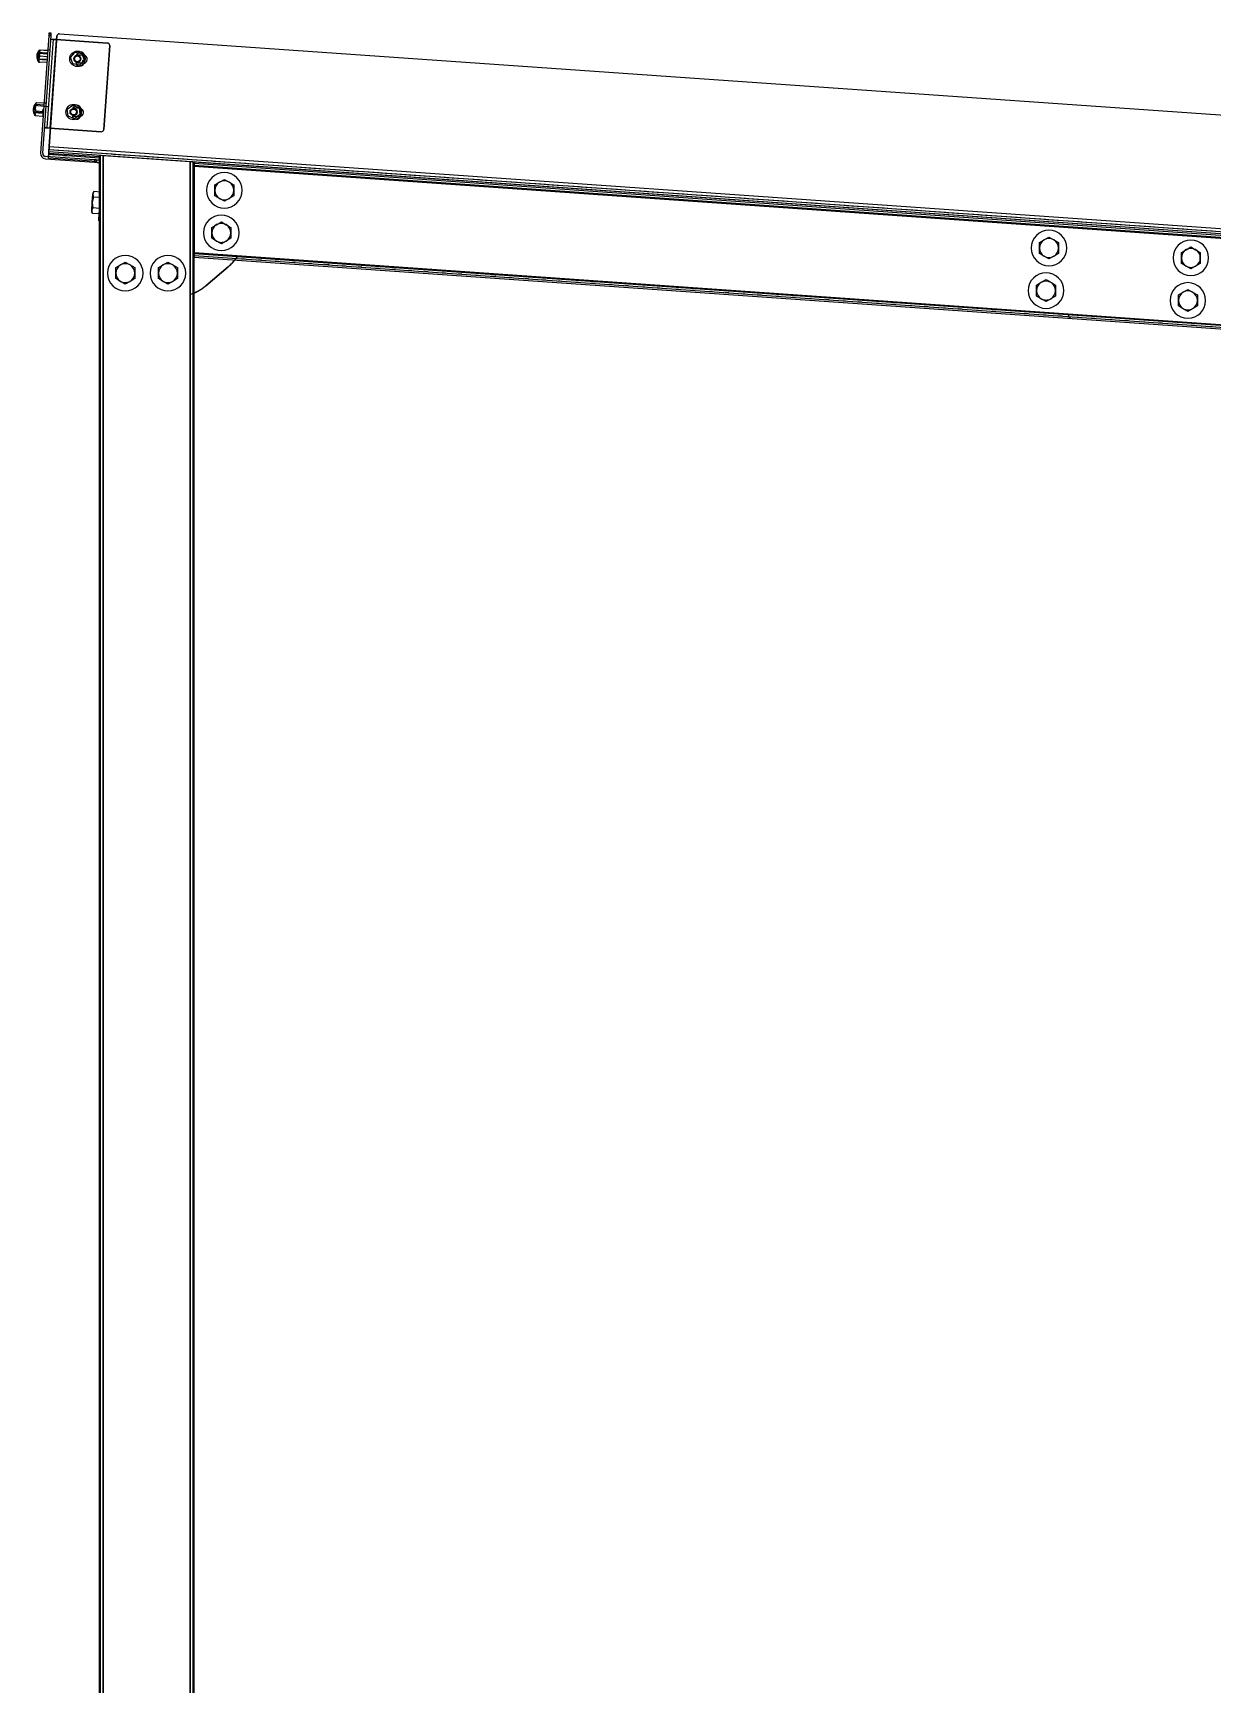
# Model space of a CAD drawing. Header units: millimetres. Extents: x 4625 to 14334, y 16216 to 31562.
# Drawn here: x 5692 to 6687, y 19679 to 21073 of the extents above; entities that cross this region are included whole.
import ezdxf

# ---------------------------------------------------------------- set-up
doc = ezdxf.new("R2010")
doc.units = ezdxf.units.MM
doc.header["$LTSCALE"] = 3
doc.layers.add('Default', color=7, linetype='Continuous')

msp = doc.modelspace()

# ---------------------------------------------------------------- linework, layer by layer
at = {"layer": 'Default'}
for p, q in [((5705, 21070.8), (5698, 20971.5)), ((5700, 20971.4), (5707, 21070.6)), ((5705, 21070.8), (5707, 21070.6)), ((5707.1, 21072.6), (5705.1, 21072.7)), ((5705.1, 21072.2), (5707.1, 21072)), ((5705.4, 20977), (5712, 21070.3)), ((5712, 21070.3), (5705.4, 20977)), ((5714.1, 21072.1), (7520.7, 20945.8)), ((5714.1, 21072.1), (7520.7, 20945.8)), ((5703.9, 21055.8), (5695.9, 21056.3)), ((5696.7, 21055.8), (5697, 21055.7)), ((5697, 21055.7), (5703.3, 21055.3)), ((5703.8, 21058), (5697.9, 21058.4)), ((5703.8, 21057.8), (5697.9, 21058.2)), ((5708.8, 21067.5), (5703.5, 20992.7)), ((5704.1, 21058.8), (5706.1, 21058.6)), ((5711.2, 21067.3), (5706, 20992.5)), ((5706.8, 21067.6), (5708.8, 21067.5)), ((5754.6, 21064.3), (5711.2, 21067.3)), ((5711.2, 21067.3), (5754.6, 21064.3)), ((5751.5, 20991.3), (5756.5, 21062.1)), ((5756.5, 21062.1), (5751.5, 20991.3)), ((5703.5, 21049.8), (5695.5, 21050.4)), ((5703, 21050.4), (5696.4, 21050.8)), ((5703.1, 21047.8), (5697.2, 21048.2)), ((5703.4, 21052.8), (5697.5, 21053.2)), ((5733.9, 21047.2), (5728.9, 21047.5)), ((5728.9, 21047.5), (5733.9, 21047.2)), ((5729.4, 21054.5), (5734.4, 21054.2)), ((5734.4, 21054.2), (5729.4, 21054.5)), ((5735.3, 21053.1), (5735, 21048.1)), ((5735, 21048.1), (5735.3, 21053.1)), ((5700.7, 21013.5), (5694.8, 21013.9)), ((5701, 21013.9), (5703, 21013.8)), ((5700.4, 21004.9), (5692.4, 21005.5)), ((5704.8, 21010.6), (5692.8, 21011.5)), ((5699.9, 21005.5), (5693.2, 21006)), ((5699.9, 21002.4), (5694, 21002.8)), ((5700.2, 21006.4), (5694.3, 21006.9)), ((5700.6, 21012), (5694.7, 21012.4)), ((5730.8, 21002.3), (5725.8, 21002.6)), ((5725.8, 21002.6), (5730.8, 21002.3)), ((5726.3, 21009.6), (5731.2, 21009.3)), ((5731.2, 21009.3), (5726.3, 21009.6)), ((5730.9, 21007.3), (5734.2, 21007.1)), ((5732.2, 21008.2), (5731.8, 21003.2)), ((5731.8, 21003.2), (5732.2, 21008.2)), ((5703.5, 20992.7), (5701.5, 20992.8)), ((5749.4, 20989.5), (5706, 20992.5)), ((5706, 20992.5), (5749.4, 20989.5)), ((5704.7, 20967.2), (5705, 20971.2)), ((5705.1, 20972.5), (5704.9, 20969.7)), ((5705, 20971.2), (5704.9, 20969.2)), ((5705, 20970.2), (5705.1, 20972.5)), ((5747.9, 20968.2), (5705, 20971.2)), ((5705.1, 20972.5), (5705.3, 20974.5)), ((5705.1, 20972.5), (5705.3, 20974.5)), ((7524.7, 20845.3), (5705.1, 20972.5)), ((7515.7, 20845.9), (5705.1, 20972.5)), ((5705.3, 20974.5), (5716.4, 20973.7)), ((5705.3, 20974.5), (7515.8, 20847.9)), ((5705.4, 20977), (7516, 20850.4)), ((5717.4, 20973.6), (5731.1, 20972.7)), ((5732.2, 20972.6), (5744.9, 20971.7)), ((5746, 20971.7), (5758.7, 20970.8)), ((5702.2, 20966.7), (5743.6, 20963.8)), ((5743.7, 20965.8), (5702.3, 20968.7)), ((5745.6, 20964.4), (5704.7, 20967.2)), ((5704.9, 20969.2), (5705, 20970.2)), ((5705, 20970.2), (5704.9, 20969.2)), ((5704.9, 20969.2), (5705, 20970.2)), ((5705, 20970.2), (5704.9, 20969.2)), ((5747.9, 20967.2), (5705, 20970.2)), ((5747.9, 20967.2), (5705, 20970.2)), ((5711.5, 20969.8), (5705, 20970.2)), ((5725.2, 20968.8), (5717.4, 20969.3)), ((5740, 20967.8), (5732.2, 20968.3)), ((5743.7, 20965.8), (5743.6, 20963.8)), ((5745.2, 20965.7), (5745, 20963.7)), ((5745.6, 20963.7), (5745.7, 20965.7)), ((5747.6, 20969.5), (5747.6, 18852.3)), ((5748.6, 18852.3), (5748.6, 20969.5)), ((5750.6, 20969.3), (5750.6, 18852.3)), ((5751.1, 18852.3), (5751.1, 20969.3)), ((5824.1, 20964.2), (5751.1, 20969.3)), ((5824.1, 20964.2), (5751.1, 20969.3)), ((5759.7, 20970.7), (5772.4, 20969.8)), ((5773.5, 20969.7), (5787.2, 20968.8)), ((5788.2, 20968.7), (5800.9, 20967.8)), ((5802, 20967.7), (5814.7, 20966.8)), ((5815.8, 20966.8), (5829.5, 20965.8)), ((5824.1, 20964.2), (5824.1, 18852.3)), ((5824.6, 18852.3), (5824.6, 20964.1)), ((5826.6, 20964), (5826.6, 18852.3)), ((7387.6, 20854.9), (5827.6, 20963.9)), ((5827.6, 18852.3), (5827.6, 20963.9)), ((5827.6, 20962.9), (7387.6, 20853.8)), ((7387.6, 20851.8), (5827.6, 20960.9)), ((5827.6, 20960.4), (5827.6, 20887.3)), ((5827.6, 20960.4), (7387.6, 20851.3)), ((5827.6, 20960.4), (5827.6, 20887.3)), ((5830.5, 20965.7), (5843.2, 20964.9)), ((5844.3, 20964.8), (5857, 20963.9)), ((5858, 20963.8), (5871.7, 20962.9)), ((5872.8, 20962.8), (5885.5, 20961.9)), ((5886.5, 20961.8), (5899.3, 20960.9)), ((5900.3, 20960.9), (5913, 20960)), ((5914.1, 20959.9), (5927.8, 20958.9)), ((5928.8, 20958.9), (5941.5, 20958)), ((5942.6, 20957.9), (5955.3, 20957)), ((5956.4, 20956.9), (5970.1, 20956)), ((5971.1, 20955.9), (5983.8, 20955)), ((5984.9, 20954.9), (5997.6, 20954.1)), ((5998.6, 20954), (6012.3, 20953)), ((6013.4, 20953), (6026.1, 20952.1)), ((6027.1, 20952), (6039.9, 20951.1)), ((6040.9, 20951), (6054.6, 20950.1)), ((6054.7, 20950.1), (6068.4, 20949.1)), ((6069.4, 20949), (6082.1, 20948.1)), ((6083.2, 20948.1), (6095.9, 20947.2)), ((6097, 20947.1), (6110.7, 20946.2)), ((6111.7, 20946.1), (6124.4, 20945.2)), ((6125.5, 20945.1), (6138.2, 20944.2)), ((6139.2, 20944.2), (6152.9, 20943.2)), ((5743.2, 20939), (5742.4, 20937.8)), ((5748.5, 20934), (5742.9, 20934.4)), ((5748.9, 20938.6), (5743.2, 20939)), ((5853.2, 20930.9), (5853.2, 20932.1)), ((6154, 20943.1), (6166.7, 20942.2)), ((6167.7, 20942.2), (6180.5, 20941.3)), ((6181.5, 20941.2), (6195.2, 20940.2)), ((6195.3, 20940.2), (6209, 20939.3)), ((6210, 20939.2), (6222.7, 20938.3)), ((6223.8, 20938.2), (6236.5, 20937.3)), ((6237.6, 20937.3), (6251.3, 20936.3)), ((6252.3, 20936.2), (6265, 20935.4)), ((6266.1, 20935.3), (6278.8, 20934.4)), ((6279.8, 20934.3), (6293.5, 20933.4)), ((6294.6, 20933.3), (6307.3, 20932.4)), ((6308.3, 20932.3), (6321.1, 20931.4)), ((6322.1, 20931.4), (6335.8, 20930.4)), ((6335.9, 20930.4), (6349.6, 20929.4)), ((5741.9, 20920.6), (5741.3, 20921.9)), ((5747.6, 20920.2), (5741.9, 20920.6)), ((5747.9, 20924.8), (5742.2, 20925.2)), ((6350.6, 20929.4), (6363.3, 20928.5)), ((6364.4, 20928.4), (6377.1, 20927.5)), ((6378.2, 20927.4), (6391.9, 20926.5)), ((6392.9, 20926.4), (6405.6, 20925.5)), ((6406.7, 20925.5), (6419.4, 20924.6)), ((6420.4, 20924.5), (6434.1, 20923.5)), ((6435.2, 20923.5), (6447.9, 20922.6)), ((6448.9, 20922.5), (6461.7, 20921.6)), ((6462.7, 20921.5), (6476.4, 20920.6)), ((6476.5, 20920.6), (6490.2, 20919.6)), ((6491.2, 20919.5), (6503.9, 20918.6)), ((6505, 20918.6), (6517.7, 20917.7)), ((6518.8, 20917.6), (6532.4, 20916.7)), ((6533.5, 20916.6), (6546.2, 20915.7)), ((6547.3, 20915.6), (6560, 20914.7)), ((5748.3, 20902.3), (5747.8, 20895.3)), ((6561, 20914.7), (6574.7, 20913.7)), ((6575.8, 20913.6), (6588.5, 20912.7)), ((6589.5, 20912.7), (6602.3, 20911.8)), ((6603.3, 20911.7), (6617, 20910.7)), ((6617.1, 20910.7), (6630.8, 20909.8)), ((6631.8, 20909.7), (6644.5, 20908.8)), ((6645.6, 20908.7), (6658.3, 20907.9)), ((6659.4, 20907.8), (6673, 20906.8)), ((6674.1, 20906.8), (6686.8, 20905.9)), ((5850.7, 20894.9), (5850.7, 20896.2)), ((7387.6, 20778.2), (5827.6, 20887.3)), ((5827.6, 20886.7), (7387.6, 20777.7)), ((7387.6, 20775.7), (5827.6, 20884.8)), ((5827.6, 20883.7), (7387.6, 20774.7)), ((5856.5, 20875.5), (5837.5, 20859.6)), ((5837.5, 20859.6), (5856.5, 20875.5)), ((5870.8, 20882), (5867.8, 20882.3)), ((5884.6, 20881.1), (5881.6, 20881.3)), ((5899.3, 20880), (5896.3, 20880.3)), ((5913.1, 20879.1), (5910.1, 20879.3)), ((5926.9, 20878.1), (5923.8, 20878.3)), ((5941.6, 20877.1), (5937.6, 20877.4)), ((5955.4, 20876.1), (5952.4, 20876.3)), ((5969.1, 20875.2), (5966.1, 20875.4)), ((5983.9, 20874.1), (5979.9, 20874.4)), ((6549, 20882.2), (6549, 20883.4)), ((6668.7, 20873.8), (6668.7, 20875.1)), ((5769.6, 20861), (5769.6, 20862.2)), ((5805.6, 20861), (5805.6, 20862.2)), ((5997.6, 20873.2), (5994.6, 20873.4)), ((6011.4, 20872.2), (6008.4, 20872.4)), ((6025.2, 20871.2), (6022.2, 20871.5)), ((6039.9, 20870.2), (6036.9, 20870.4)), ((6053.7, 20869.3), (6050.7, 20869.5)), ((6067.4, 20868.3), (6064.4, 20868.5)), ((6082.2, 20867.3), (6078.2, 20867.5)), ((6096, 20866.3), (6093, 20866.5)), ((6109.7, 20865.3), (6106.7, 20865.5)), ((6124.5, 20864.3), (6120.5, 20864.6)), ((6138.2, 20863.3), (6135.2, 20863.6)), ((6152, 20862.4), (6149, 20862.6)), ((6165.8, 20861.4), (6162.8, 20861.6)), ((6180.5, 20860.4), (6177.5, 20860.6)), ((6194.3, 20859.4), (6191.3, 20859.6)), ((6208, 20858.5), (6205, 20858.7)), ((6222.8, 20857.4), (6218.8, 20857.7)), ((6236.6, 20856.5), (6233.6, 20856.7)), ((6250.3, 20855.5), (6247.3, 20855.7)), ((6265.1, 20854.5), (6261.1, 20854.8)), ((6278.8, 20853.5), (6275.8, 20853.7)), ((6292.6, 20852.5), (6289.6, 20852.8)), ((6306.4, 20851.6), (6303.4, 20851.8)), ((6321.1, 20850.6), (6318.1, 20850.8)), ((6334.9, 20849.6), (6331.9, 20849.8)), ((6348.6, 20848.6), (6345.6, 20848.8)), ((6363.4, 20847.6), (6360.4, 20847.8)), ((6377.2, 20846.6), (6374.2, 20846.8)), ((6390.9, 20845.7), (6387.9, 20845.9)), ((6546.5, 20846.3), (6546.5, 20847.5)), ((6405.7, 20844.6), (6401.7, 20844.9)), ((6419.4, 20843.7), (6416.4, 20843.9)), ((6433.2, 20842.7), (6430.2, 20842.9)), ((6447, 20841.8), (6444, 20842)), ((6461.7, 20840.7), (6458.7, 20840.9)), ((6475.5, 20839.8), (6472.5, 20840)), ((6489.2, 20838.8), (6486.2, 20839)), ((6504, 20837.8), (6501, 20838)), ((6517.8, 20836.8), (6514.8, 20837)), ((6531.5, 20835.8), (6528.5, 20836.1)), ((6546.3, 20834.8), (6542.3, 20835.1)), ((6560, 20833.8), (6557, 20834.1)), ((6573.8, 20832.9), (6570.8, 20833.1)), ((6587.6, 20831.9), (6584.6, 20832.1)), ((6666.2, 20837.9), (6666.2, 20839.2)), ((6602.3, 20830.9), (6599.3, 20831.1)), ((6616.1, 20829.9), (6613.1, 20830.1)), ((6629.8, 20829), (6626.8, 20829.2)), ((6644.6, 20827.9), (6641.6, 20828.1)), ((6658.4, 20827), (6655.4, 20827.2)), ((6672.1, 20826), (6669.1, 20826.2)), ((6686.9, 20825), (6682.9, 20825.3))]:
    msp.add_line(p, q, dxfattribs=at)
for points in [[(5705.1, 21072.2, 0), (5705, 21070.8, 0)], [(5705.1, 21072.7, 0), (5705.1, 21072.7, 0), (5705.1, 21072.7, 0), (5705.1, 21072.7, 0), (5705.1, 21072.7, 0), (5705.1, 21072.7, 0), (5705.1, 21072.7, 0), (5705.1, 21072.7, 0), (5705.1, 21072.7, 0), (5705.1, 21072.7, 0), (5705.1, 21072.7, 0), (5705.1, 21072.7, 0), (5705.1, 21072.7, 0), (5705.1, 21072.7, 0), (5705.1, 21072.7, 0), (5705.1, 21072.7, 0), (5705.1, 21072.5, 0), (5705.1, 21072.2, 0)], [(5707, 21070.6, 0), (5707.1, 21072, 0)], [(5707.1, 21072, 0), (5707.1, 21072.6, 0)], [(5696.7, 21055.8, 0), (5696.7, 21055.8, 0), (5696.7, 21055.8, 0), (5696.7, 21055.8, 0), (5696.7, 21055.8, 0), (5696.7, 21055.8, 0), (5696.7, 21055.8, 0), (5696.7, 21055.8, 0), (5696.7, 21055.8, 0), (5696.7, 21055.8, 0), (5696.7, 21055.8, 0), (5696.7, 21055.8, 0), (5696.7, 21055.7, 0), (5696.7, 21055.7, 0), (5696.7, 21055.7, 0), (5696.7, 21055.2, 0), (5696.4, 21051.2, 0)], [(5697.9, 21058.2, 0), (5697.5, 21057.6, 0), (5697.2, 21057, 0), (5697, 21056.4, 0), (5696.9, 21055.7, 0), (5696.9, 21055.1, 0), (5697.1, 21054.4, 0), (5697.2, 21053.8, 0), (5697.5, 21053.2, 0)], [(5697.9, 21058.2, 0), (5697.3, 21058.3, 0), (5697.2, 21058.3, 0), (5697.1, 21058.3, 0), (5697.1, 21058.3, 0), (5697.1, 21058.3, 0), (5697.1, 21058.3, 0), (5697.1, 21058.3, 0), (5697.1, 21058.3, 0), (5697.1, 21058.3, 0), (5697.1, 21058.3, 0), (5697.1, 21058.3, 0), (5697.1, 21058.3, 0), (5697.1, 21058.3, 0), (5697.1, 21058.3, 0), (5697.1, 21058.3, 0), (5697.1, 21058.3, 0), (5697.1, 21058.3, 0), (5697.1, 21058.3, 0), (5697.1, 21058.3, 0), (5697.1, 21058.3, 0), (5697.1, 21058.3, 0), (5697.1, 21058.3, 0), (5697.1, 21058.3, 0), (5697.1, 21058.3, 0), (5697.1, 21058.3, 0), (5697.1, 21058.3, 0), (5697.1, 21058.3, 0), (5697.1, 21058.3, 0), (5697.2, 21058.2, 0), (5697.9, 21058.2, 0)], [(5711.2, 21067.3, 0), (5706.8, 21067.6, 0)], [(5708.8, 21067.5, 0), (5708.8, 21067.5, 0), (5708.8, 21067.5, 0), (5708.8, 21067.5, 0), (5708.8, 21067.5, 0), (5708.8, 21067.5, 0), (5708.8, 21067.5, 0), (5708.8, 21067.5, 0), (5708.8, 21067.5, 0), (5708.8, 21067.5, 0), (5708.8, 21067.5, 0), (5708.8, 21067.5, 0), (5708.8, 21067.5, 0), (5708.8, 21067.5, 0), (5708.8, 21067.5, 0), (5709.5, 21067.4, 0), (5711.2, 21067.3, 0)], [(5723.5, 21052.1, 0), (5727.3, 21056.5, 0)], [(5727.3, 21056.5, 0), (5732.9, 21055.4, 0)], [(5732.9, 21055.4, 0), (5734.8, 21049.9, 0)], [(5697.2, 21048.2, 0), (5696.6, 21048.3, 0), (5696.5, 21048.3, 0), (5696.4, 21048.3, 0), (5696.4, 21048.3, 0), (5696.4, 21048.3, 0), (5696.4, 21048.3, 0), (5696.4, 21048.3, 0), (5696.4, 21048.3, 0), (5696.4, 21048.3, 0), (5696.4, 21048.3, 0), (5696.4, 21048.3, 0), (5696.4, 21048.3, 0), (5696.4, 21048.3, 0), (5696.4, 21048.3, 0), (5696.4, 21048.3, 0), (5696.4, 21048.3, 0), (5696.4, 21048.3, 0), (5696.4, 21048.3, 0), (5696.4, 21048.3, 0), (5696.4, 21048.3, 0), (5696.4, 21048.3, 0), (5696.4, 21048.3, 0), (5696.4, 21048.3, 0), (5696.4, 21048.3, 0), (5696.4, 21048.3, 0), (5696.4, 21048.3, 0), (5696.4, 21048.3, 0), (5696.4, 21048.3, 0), (5696.6, 21048.3, 0), (5697.2, 21048.3, 0)], [(5697.5, 21053.2, 0), (5697.2, 21052.6, 0), (5696.9, 21052, 0), (5696.7, 21051.4, 0), (5696.6, 21050.7, 0), (5696.6, 21050.1, 0), (5696.7, 21049.4, 0), (5696.9, 21048.8, 0), (5697.2, 21048.2, 0)], [(5725.4, 21046.7, 0), (5723.5, 21052.1, 0)], [(5731, 21045.6, 0), (5725.4, 21046.7, 0)], [(5734.8, 21049.9, 0), (5731, 21045.6, 0)], [(5694.8, 21013.9, 0), (5694.5, 21013.8, 0), (5694.3, 21013.7, 0), (5694.2, 21013.6, 0), (5694.1, 21013.5, 0), (5694.1, 21013.5, 0), (5694, 21013.4, 0), (5694, 21013.4, 0), (5694, 21013.3, 0), (5694, 21013.3, 0), (5694, 21013.2, 0), (5694, 21013.2, 0), (5694, 21013.1, 0), (5694, 21013.1, 0), (5694, 21013, 0), (5694, 21013, 0), (5694.1, 21012.9, 0), (5694.2, 21012.8, 0), (5694.3, 21012.7, 0), (5694.4, 21012.6, 0), (5694.7, 21012.4, 0)], [(5694, 21002.8, 0), (5693.7, 21003, 0), (5693.6, 21003.1, 0), (5693.5, 21003.2, 0), (5693.4, 21003.3, 0), (5693.4, 21003.3, 0), (5693.3, 21003.4, 0), (5693.3, 21003.4, 0), (5693.3, 21003.5, 0), (5693.3, 21003.5, 0), (5693.3, 21003.6, 0), (5693.3, 21003.6, 0), (5693.3, 21003.7, 0), (5693.3, 21003.7, 0), (5693.4, 21003.8, 0), (5693.4, 21003.8, 0), (5693.5, 21003.9, 0), (5693.6, 21004, 0), (5693.7, 21004.1, 0), (5693.9, 21004.2, 0), (5694.1, 21004.3, 0)], [(5693.5, 21009.7, 0), (5693.6, 21010.8, 0), (5693.6, 21010.8, 0), (5693.6, 21010.9, 0), (5693.6, 21010.9, 0), (5693.6, 21010.9, 0), (5693.6, 21010.9, 0), (5693.6, 21010.9, 0), (5693.6, 21010.9, 0), (5693.6, 21010.9, 0), (5693.6, 21010.9, 0), (5693.6, 21010.9, 0), (5693.6, 21010.9, 0), (5693.6, 21010.9, 0), (5693.6, 21010.9, 0), (5693.6, 21010.9, 0), (5693.6, 21010.9, 0), (5693.6, 21010.9, 0), (5693.6, 21010.8, 0), (5693.6, 21010.7, 0), (5693.5, 21010.2, 0), (5693.4, 21007.8, 0)], [(5694.3, 21006.9, 0), (5693.9, 21006.4, 0), (5693.7, 21005.9, 0), (5693.6, 21005.7, 0), (5693.5, 21005.4, 0), (5693.4, 21005.1, 0), (5693.4, 21004.9, 0), (5693.4, 21004.6, 0), (5693.4, 21004.3, 0), (5693.4, 21004.1, 0), (5693.6, 21003.5, 0), (5693.8, 21003.1, 0), (5694, 21002.8, 0)], [(5694.7, 21012.4, 0), (5694.3, 21011.8, 0), (5694, 21011.1, 0), (5693.8, 21010.4, 0), (5693.7, 21009.7, 0), (5693.7, 21008.9, 0), (5693.8, 21008.2, 0), (5694, 21007.5, 0), (5694.3, 21006.9, 0)], [(5700.1, 21008.6, 0), (5699.9, 21005.6, 0), (5699.9, 21005.5, 0), (5699.9, 21005.5, 0), (5699.9, 21005.5, 0), (5699.9, 21005.5, 0), (5699.9, 21005.5, 0), (5699.9, 21005.5, 0), (5699.9, 21005.5, 0), (5699.9, 21005.5, 0), (5699.9, 21005.5, 0), (5699.9, 21005.5, 0), (5699.9, 21005.5, 0), (5699.9, 21005.5, 0), (5699.9, 21005.5, 0), (5699.9, 21005.5, 0), (5699.9, 21005.5, 0), (5699.9, 21005.5, 0), (5699.9, 21005.5, 0), (5699.9, 21005.5, 0), (5699.9, 21005.5, 0), (5699.9, 21005.5, 0), (5699.9, 21005.5, 0), (5699.9, 21005.5, 0), (5699.9, 21005.5, 0), (5699.9, 21005.6, 0), (5699.9, 21006.2, 0), (5700, 21007.3, 0)], [(5699.9, 21002.4, 0), (5700.2, 21003.4, 0), (5700.3, 21004.4, 0)], [(5700.2, 21003.1, 0), (5700.2, 21003, 0), (5700.2, 21002.9, 0), (5700.2, 21002.8, 0), (5700.1, 21002.6, 0), (5700, 21002.5, 0), (5699.9, 21002.4, 0)], [(5720.7, 21008.4, 0), (5725.3, 21011.9, 0)], [(5721.4, 21002.6, 0), (5720.7, 21008.4, 0)], [(5726.7, 21000.4, 0), (5721.4, 21002.6, 0)], [(5725.3, 21011.9, 0), (5730.6, 21009.6, 0)], [(5731.3, 21003.9, 0), (5726.7, 21000.4, 0)], [(5730.6, 21009.6, 0), (5731.3, 21003.9, 0)], [(5701.5, 20992.8, 0), (5701.5, 20992.8, 0), (5701.5, 20992.8, 0), (5701.5, 20992.8, 0), (5701.5, 20992.8, 0), (5701.5, 20992.8, 0), (5701.5, 20992.8, 0), (5701.5, 20992.8, 0), (5701.5, 20992.8, 0), (5701.5, 20992.8, 0), (5701.5, 20992.8, 0), (5701.5, 20992.8, 0), (5701.5, 20992.8, 0), (5701.6, 20992.8, 0), (5701.7, 20992.8, 0), (5702.8, 20992.7, 0), (5706, 20992.5, 0)], [(5706, 20992.5, 0), (5703.5, 20992.7, 0)], [(5705.1, 20972.5, 0), (5705.1, 20972.5, 0), (5705.1, 20972.5, 0), (5705.1, 20972.5, 0), (5705.1, 20972.5, 0), (5705.1, 20972.5, 0), (5705.1, 20972.5, 0), (5705.1, 20972.5, 0), (5705.1, 20972.5, 0), (5705.1, 20972.5, 0), (5705.1, 20972.5, 0), (5705.1, 20972.5, 0), (5705.1, 20972.5, 0), (5705.1, 20972.5, 0), (5705.1, 20972.6, 0), (5705.2, 20973.1, 0), (5705.4, 20977, 0)], [(5705.4, 20977, 0), (5705.3, 20974.5, 0)], [(5743.6, 20963.8, 0), (5745, 20963.7, 0)], [(5745.2, 20965.7, 0), (5743.7, 20965.8, 0)], [(5745.6, 20963.7, 0), (5745.6, 20963.7, 0), (5745.6, 20963.7, 0), (5745.6, 20963.7, 0), (5745.6, 20963.7, 0), (5745.6, 20963.7, 0), (5745.6, 20963.7, 0), (5745.6, 20963.7, 0), (5745.6, 20963.7, 0), (5745.6, 20963.7, 0), (5745.6, 20963.7, 0), (5745.6, 20963.7, 0), (5745.6, 20963.7, 0), (5745.6, 20963.7, 0), (5745.6, 20963.7, 0), (5745.6, 20963.7, 0), (5745.7, 20963.7, 0), (5745.8, 20963.6, 0), (5746.2, 20963.6, 0)], [(5746.2, 20963.6, 0), (5747.6, 20963.5, 0)], [(5747.7, 20965.5, 0), (5746.3, 20965.6, 0)], [(5748.6, 20969.5, 0), (5747.6, 20969.5, 0)], [(5751.1, 20969.3, 0), (5748.6, 20969.5, 0)], [(5751.1, 20969.3, 0), (5750.8, 20969.3, 0)], [(5826.6, 20964, 0), (5824.1, 20964.2, 0)], [(5824.6, 20964.1, 0), (5824.6, 20964.1, 0), (5824.6, 20964.1, 0), (5824.6, 20964.1, 0), (5824.6, 20964.1, 0), (5824.6, 20964.1, 0), (5824.6, 20964.1, 0), (5824.6, 20964.1, 0), (5824.6, 20964.1, 0), (5824.6, 20964.1, 0), (5824.6, 20964.1, 0), (5824.6, 20964.1, 0), (5824.6, 20964.1, 0), (5824.6, 20964.1, 0), (5824.6, 20964.1, 0), (5824.6, 20964.1, 0), (5824.5, 20964.2, 0)], [(5827.6, 20963.9, 0), (5827.6, 20963.9, 0), (5827.6, 20963.9, 0), (5827.6, 20963.9, 0), (5827.6, 20963.9, 0), (5827.6, 20963.9, 0), (5827.6, 20963.9, 0), (5827.6, 20963.9, 0), (5827.6, 20963.9, 0), (5827.6, 20963.9, 0), (5827.6, 20963.9, 0), (5827.6, 20963.9, 0), (5827.6, 20963.9, 0), (5827.6, 20963.9, 0), (5827.6, 20963.9, 0), (5827.5, 20963.9, 0), (5826.6, 20964, 0)], [(5827.6, 20963.9, 0), (5827.6, 20963.9, 0), (5827.6, 20963.9, 0), (5827.6, 20963.9, 0), (5827.6, 20963.9, 0), (5827.6, 20963.9, 0), (5827.6, 20963.9, 0), (5827.6, 20963.9, 0), (5827.6, 20963.9, 0), (5827.6, 20963.9, 0), (5827.6, 20963.9, 0), (5827.6, 20963.9, 0), (5827.6, 20963.9, 0), (5827.6, 20963.9, 0), (5827.6, 20963.9, 0), (5827.6, 20963.8, 0), (5827.6, 20963.5, 0), (5827.6, 20962.9, 0)], [(5827.6, 20962.9, 0), (5827.6, 20960.4, 0)], [(5845.2, 20944.7, 0), (5849.2, 20947, 0)], [(5845.2, 20940.1, 0), (5845.2, 20944.7, 0)], [(5849.2, 20947, 0), (5853.2, 20949.3, 0)], [(5853.2, 20949.3, 0), (5857.2, 20947, 0)], [(5857.2, 20947, 0), (5861.2, 20944.7, 0)], [(5861.2, 20944.7, 0), (5861.2, 20940.1, 0)], [(5741.3, 20922.9, 0), (5741.8, 20929.8, 0)], [(5741.8, 20929.8, 0), (5742.3, 20936.7, 0)], [(5742.9, 20934.4, 0), (5742.2, 20932, 0), (5741.8, 20929.8, 0)], [(5741.8, 20929.8, 0), (5741.9, 20927.6, 0), (5742.2, 20925.2, 0)], [(5742.3, 20936.7, 0), (5742.4, 20937.3, 0), (5742.6, 20937.8, 0), (5742.8, 20938.4, 0), (5743.2, 20939, 0)], [(5743.2, 20939, 0), (5742.8, 20938.4, 0), (5742.6, 20937.8, 0), (5742.4, 20937.3, 0), (5742.3, 20936.7, 0)], [(5742.3, 20936.7, 0), (5742.4, 20937.8, 0)], [(5742.4, 20937.8, 0), (5742.4, 20937.8, 0), (5742.4, 20937.8, 0), (5742.4, 20937.8, 0), (5742.4, 20937.8, 0), (5742.4, 20937.8, 0), (5742.4, 20937.8, 0), (5742.4, 20937.8, 0), (5742.4, 20937.8, 0), (5742.4, 20937.8, 0), (5742.4, 20937.8, 0), (5742.4, 20937.8, 0), (5742.4, 20937.8, 0), (5742.4, 20937.8, 0), (5742.4, 20937.7, 0), (5742.4, 20937.4, 0), (5742.3, 20936.7, 0)], [(5742.3, 20936.7, 0), (5742.3, 20936.2, 0), (5742.4, 20935.6, 0), (5742.6, 20935, 0), (5742.9, 20934.4, 0)], [(5845.2, 20935.5, 0), (5845.2, 20940.1, 0)], [(5849.2, 20933.2, 0), (5845.2, 20935.5, 0)], [(5853.2, 20930.9, 0), (5849.2, 20933.2, 0)], [(5857.2, 20933.2, 0), (5853.2, 20930.9, 0)], [(5861.2, 20935.5, 0), (5857.2, 20933.2, 0)], [(5861.2, 20940.1, 0), (5861.2, 20935.5, 0)], [(5742.2, 20925.2, 0), (5741.9, 20924.6, 0), (5741.6, 20924, 0), (5741.4, 20923.5, 0), (5741.3, 20922.9, 0)], [(5741.3, 20922.9, 0), (5741.4, 20922.4, 0), (5741.4, 20921.8, 0), (5741.6, 20921.2, 0), (5741.9, 20920.6, 0)], [(5747.6, 20921.1, 0), (5747.2, 20915.3, 0), (5747.2, 20914.4, 0), (5747.2, 20914.4, 0), (5747.2, 20914.4, 0), (5747.2, 20914.4, 0), (5747.2, 20914.4, 0), (5747.2, 20914.4, 0), (5747.2, 20914.4, 0), (5747.2, 20914.4, 0), (5747.2, 20914.4, 0), (5747.2, 20914.4, 0), (5747.2, 20914.4, 0), (5747.2, 20914.4, 0), (5747.2, 20914.4, 0), (5747.2, 20914.4, 0), (5747.2, 20914.4, 0), (5747.2, 20914.4, 0), (5747.2, 20914.4, 0), (5747.2, 20914.4, 0), (5747.2, 20914.5, 0), (5747.2, 20914.7, 0), (5747.3, 20915.6, 0), (5748.1, 20928.3, 0)], [(5842.7, 20908.8, 0), (5846.7, 20911.1, 0)], [(5842.7, 20904.2, 0), (5842.7, 20908.8, 0)], [(5842.7, 20899.6, 0), (5842.7, 20904.2, 0)], [(5846.7, 20911.1, 0), (5850.7, 20913.4, 0)], [(5850.7, 20913.4, 0), (5854.7, 20911.1, 0)], [(5854.7, 20911.1, 0), (5858.7, 20908.8, 0)], [(5858.7, 20908.8, 0), (5858.7, 20904.2, 0)], [(5858.7, 20904.2, 0), (5858.7, 20899.6, 0)], [(5846.7, 20897.3, 0), (5842.7, 20899.6, 0)], [(5850.7, 20894.9, 0), (5846.7, 20897.3, 0)], [(5854.7, 20897.3, 0), (5850.7, 20894.9, 0)], [(5858.7, 20899.6, 0), (5854.7, 20897.3, 0)], [(6541, 20896.1, 0), (6545, 20898.4, 0)], [(6541, 20891.4, 0), (6541, 20896.1, 0)], [(6541, 20886.8, 0), (6541, 20891.4, 0)], [(6545, 20898.4, 0), (6549, 20900.7, 0)], [(6549, 20900.7, 0), (6553, 20898.4, 0)], [(6553, 20898.4, 0), (6557, 20896.1, 0)], [(6557, 20896.1, 0), (6557, 20891.4, 0)], [(6557, 20891.4, 0), (6557, 20886.8, 0)], [(6660.7, 20887.7, 0), (6664.7, 20890, 0)], [(6660.7, 20883.1, 0), (6660.7, 20887.7, 0)], [(6664.7, 20890, 0), (6668.7, 20892.3, 0)], [(6668.7, 20892.3, 0), (6672.7, 20890, 0)], [(6672.7, 20890, 0), (6676.7, 20887.7, 0)], [(6676.7, 20887.7, 0), (6676.7, 20883.1, 0)], [(5761.6, 20874.9, 0), (5765.6, 20877.2, 0)], [(5761.6, 20870.2, 0), (5761.6, 20874.9, 0)], [(5765.6, 20877.2, 0), (5769.6, 20879.5, 0)], [(5769.6, 20879.5, 0), (5773.6, 20877.2, 0)], [(5773.6, 20877.2, 0), (5777.6, 20874.9, 0)], [(5777.6, 20874.9, 0), (5777.6, 20870.2, 0)], [(5797.6, 20874.9, 0), (5801.6, 20877.2, 0)], [(5797.6, 20870.2, 0), (5797.6, 20874.9, 0)], [(5801.6, 20877.2, 0), (5805.6, 20879.5, 0)], [(5805.6, 20879.5, 0), (5809.6, 20877.2, 0)], [(5809.6, 20877.2, 0), (5813.6, 20874.9, 0)], [(5813.6, 20874.9, 0), (5813.6, 20870.2, 0)], [(5827.6, 20887.3, 0), (5827.6, 20884.8, 0)], [(5827.6, 20884.8, 0), (5827.6, 20883.7, 0)], [(6545, 20884.5, 0), (6541, 20886.8, 0)], [(6549, 20882.2, 0), (6545, 20884.5, 0)], [(6553, 20884.5, 0), (6549, 20882.2, 0)], [(6557, 20886.8, 0), (6553, 20884.5, 0)], [(6660.7, 20878.4, 0), (6660.7, 20883.1, 0)], [(6664.7, 20876.1, 0), (6660.7, 20878.4, 0)], [(6668.7, 20873.8, 0), (6664.7, 20876.1, 0)], [(6672.7, 20876.1, 0), (6668.7, 20873.8, 0)], [(6676.7, 20878.4, 0), (6672.7, 20876.1, 0)], [(6676.7, 20883.1, 0), (6676.7, 20878.4, 0)], [(5761.6, 20865.6, 0), (5761.6, 20870.2, 0)], [(5765.6, 20863.3, 0), (5761.6, 20865.6, 0)], [(5769.6, 20861, 0), (5765.6, 20863.3, 0)], [(5773.6, 20863.3, 0), (5769.6, 20861, 0)], [(5777.6, 20865.6, 0), (5773.6, 20863.3, 0)], [(5777.6, 20870.2, 0), (5777.6, 20865.6, 0)], [(5797.6, 20865.6, 0), (5797.6, 20870.2, 0)], [(5801.6, 20863.3, 0), (5797.6, 20865.6, 0)], [(5805.6, 20861, 0), (5801.6, 20863.3, 0)], [(5809.6, 20863.3, 0), (5805.6, 20861, 0)], [(5813.6, 20865.6, 0), (5809.6, 20863.3, 0)], [(5813.6, 20870.2, 0), (5813.6, 20865.6, 0)], [(6538.5, 20860.1, 0), (6542.5, 20862.5, 0)], [(6538.5, 20855.5, 0), (6538.5, 20860.1, 0)], [(6542.5, 20862.5, 0), (6546.5, 20864.8, 0)], [(6546.5, 20864.8, 0), (6550.5, 20862.5, 0)], [(6550.5, 20862.5, 0), (6554.5, 20860.1, 0)], [(6554.5, 20860.1, 0), (6554.5, 20855.5, 0)], [(6538.5, 20850.9, 0), (6538.5, 20855.5, 0)], [(6542.5, 20848.6, 0), (6538.5, 20850.9, 0)], [(6546.5, 20846.3, 0), (6542.5, 20848.6, 0)], [(6550.5, 20848.6, 0), (6546.5, 20846.3, 0)], [(6554.5, 20850.9, 0), (6550.5, 20848.6, 0)], [(6554.5, 20855.5, 0), (6554.5, 20850.9, 0)], [(6658.2, 20851.8, 0), (6662.2, 20854.1, 0)], [(6658.2, 20847.2, 0), (6658.2, 20851.8, 0)], [(6658.2, 20842.5, 0), (6658.2, 20847.2, 0)], [(6662.2, 20854.1, 0), (6666.2, 20856.4, 0)], [(6666.2, 20856.4, 0), (6670.2, 20854.1, 0)], [(6670.2, 20854.1, 0), (6674.2, 20851.8, 0)], [(6674.2, 20851.8, 0), (6674.2, 20847.2, 0)], [(6674.2, 20847.2, 0), (6674.2, 20842.5, 0)], [(6662.2, 20840.2, 0), (6658.2, 20842.5, 0)], [(6666.2, 20837.9, 0), (6662.2, 20840.2, 0)], [(6670.2, 20840.2, 0), (6666.2, 20837.9, 0)], [(6674.2, 20842.5, 0), (6670.2, 20840.2, 0)]]:
    msp.add_polyline3d(points, dxfattribs=at)
for points in [[(5695.9, 21056.3, 0), (5695.9, 21056.3, 0), (5695.9, 21056.3, 0), (5695.9, 21056.3, 0), (5695.9, 21056.3, 0), (5695.9, 21056.3, 0), (5695.9, 21056.3, 0), (5695.9, 21056.3, 0), (5695.9, 21056.3, 0), (5695.9, 21056.3, 0), (5695.9, 21056.3, 0), (5695.9, 21056.3, 0), (5695.9, 21056.3, 0), (5695.9, 21056.3, 0), (5695.9, 21056, 0), (5695.6, 21050.8, 0), (5695.5, 21050.4, 0), (5695.5, 21050.4, 0), (5695.5, 21050.4, 0), (5695.5, 21050.4, 0), (5695.5, 21050.4, 0), (5695.5, 21050.4, 0), (5695.5, 21050.4, 0), (5695.5, 21050.4, 0), (5695.5, 21050.4, 0), (5695.5, 21050.4, 0), (5695.5, 21050.4, 0), (5695.5, 21050.4, 0), (5695.5, 21050.4, 0), (5695.5, 21050.4, 0), (5695.5, 21050.4, 0), (5695.5, 21050.4, 0), (5695.5, 21050.4, 0), (5695.5, 21050.4, 0), (5695.5, 21050.4, 0), (5695.5, 21050.4, 0), (5695.6, 21050.7, 0)], [(5692.8, 21011.5, 0), (5692.8, 21011.5, 0), (5692.8, 21011.5, 0), (5692.8, 21011.5, 0), (5692.8, 21011.5, 0), (5692.8, 21011.5, 0), (5692.8, 21011.5, 0), (5692.8, 21011.5, 0), (5692.8, 21011.5, 0), (5692.8, 21011.5, 0), (5692.8, 21011.5, 0), (5692.8, 21011.5, 0), (5692.8, 21011.4, 0), (5692.8, 21011.4, 0), (5692.8, 21011.1, 0), (5692.4, 21005.9, 0), (5692.4, 21005.5, 0), (5692.4, 21005.5, 0), (5692.4, 21005.5, 0), (5692.4, 21005.5, 0), (5692.4, 21005.5, 0), (5692.4, 21005.5, 0), (5692.4, 21005.5, 0), (5692.4, 21005.5, 0), (5692.4, 21005.5, 0), (5692.4, 21005.5, 0), (5692.4, 21005.5, 0), (5692.4, 21005.5, 0), (5692.4, 21005.5, 0), (5692.4, 21005.5, 0), (5692.4, 21005.5, 0), (5692.4, 21005.5, 0), (5692.4, 21005.5, 0), (5692.4, 21005.5, 0), (5692.4, 21005.5, 0), (5692.4, 21005.6, 0), (5692.4, 21005.8, 0)], [(5741.3, 20922.9, 0), (5741.3, 20921.9, 0)]]:
    msp.add_polyline3d(points, close=True, dxfattribs=at)
for centre, radius in [((5729.2, 21051), 6.5), ((5729.2, 21051), 6.5), ((5729.2, 21051), 3), ((5729.2, 21051), 2.46), ((5726, 21006.1), 6.5), ((5726, 21006.1), 6.5), ((5726, 21006.1), 3), ((5726, 21006.1), 2.46)]:
    msp.add_circle(centre, radius, dxfattribs=at)
for centre, radius, start, end in [((5713.9, 21070.1), 2, 131, 176), ((5713.9, 21070.1), 2, 131, 176), ((5713.9, 21070.1), 2, 86, 131), ((5713.9, 21070.1), 2, 86, 131), ((5702.6, 21052.9), 7.71, 135.5697, 176), ((5731.8, 21053.3), 3.5, 356, 176), ((5731.8, 21053.3), 3.5, 356, 176), ((5754.5, 21062.3), 2, 41, 86), ((5754.5, 21062.3), 2, 41, 86), ((5754.5, 21062.3), 2, 356, 41), ((5754.5, 21062.3), 2, 356, 41), ((5702.6, 21052.9), 7.71, 176, 216.4303), ((5731.5, 21048.3), 3.5, 176, 356), ((5731.5, 21048.3), 3.5, 176, 356), ((5729.2, 21051), 5, 318.9869, 348.9869), ((5734.1, 21050.7), 3.5, 266, 86), ((5734.1, 21050.7), 3.5, 266, 86), ((5699.5, 21008), 7.71, 133.8446, 176), ((5699.5, 21008), 7.71, 176, 218.1554), ((5728.3, 21003.5), 3.5, 176, 356), ((5728.3, 21003.5), 3.5, 176, 356), ((5728.7, 21008.4), 3.5, 356, 176), ((5728.7, 21008.4), 3.5, 356, 176), ((5731, 21005.8), 3.5, 266, 86), ((5731, 21005.8), 3.5, 266, 86), ((5749.5, 20991.5), 2, 266, 311), ((5749.5, 20991.5), 2, 266, 311), ((5749.5, 20991.5), 2, 311, 356), ((5749.5, 20991.5), 2, 311, 356), ((5702.5, 20971.2), 4.5, 176, 266), ((5702.5, 20971.2), 2.5, 176, 266), ((5853.2, 20940.1), 15, 0, 180), ((5853.2, 20940.1), 15, 360, 180), ((5853.2, 20940.1), 8, 119.9985, 180), ((5853.2, 20940.1), 8, 60.0015, 119.9985), ((5853.2, 20940.1), 8, 0, 60.0015), ((5853.2, 20940.1), 15, 180, 0), ((5853.2, 20940.1), 15, 180, 0), ((5853.2, 20940.1), 8, 180, 240.0015), ((5853.2, 20940.1), 8, 240.0015, 270), ((5853.2, 20940.1), 8, 270, 299.9985), ((5853.2, 20940.1), 8, 299.9985, 0), ((5850.7, 20904.2), 15, 0, 180), ((5850.7, 20904.2), 15, 0, 180), ((5850.7, 20904.2), 15, 180, 0), ((5850.7, 20904.2), 15, 180, 0), ((5850.7, 20904.2), 8, 119.9985, 180), ((5850.7, 20904.2), 8, 180, 240.0015), ((5850.7, 20904.2), 8, 60.0015, 119.9985), ((5850.7, 20904.2), 8, 0, 60.0015), ((5850.7, 20904.2), 8, 299.9985, 0), ((6549, 20891.4), 15, 0, 180), ((6549, 20891.4), 15, 0, 180), ((5850.7, 20904.2), 8, 240.0015, 270), ((5850.7, 20904.2), 8, 270, 299.9985), ((6549, 20891.4), 15, 180, 0), ((6549, 20891.4), 15, 180, 360), ((6549, 20891.4), 8, 119.9985, 180), ((6549, 20891.4), 8, 180, 240.0015), ((6549, 20891.4), 8, 60.0015, 119.9985), ((6549, 20891.4), 8, 0, 60.0015), ((6549, 20891.4), 8, 299.9985, 0), ((6668.7, 20883.1), 15, 0, 180), ((6668.7, 20883.1), 15, 360, 180), ((6668.7, 20883.1), 8, 119.9985, 180), ((6668.7, 20883.1), 8, 60.0015, 119.9985), ((6668.7, 20883.1), 8, 0, 60.0015), ((5769.6, 20870.2), 15, 0, 180), ((5769.6, 20870.2), 15, 0, 180), ((5769.6, 20870.2), 8, 119.9985, 180), ((5769.6, 20870.2), 8, 60.0015, 119.9985), ((5769.6, 20870.2), 8, 0, 60.0015), ((5805.6, 20870.2), 15, 0, 180), ((5805.6, 20870.2), 15, 0, 180), ((5805.6, 20870.2), 8, 119.9985, 180), ((5805.6, 20870.2), 8, 60.0015, 119.9985), ((5805.6, 20870.2), 8, 0, 60.0015), ((5830.8, 20906.2), 40, 310, 327.5119), ((5830.8, 20906.2), 40, 310, 323.3948), ((6549, 20891.4), 8, 240.0015, 270), ((6549, 20891.4), 8, 270, 299.9985), ((6668.7, 20883.1), 15, 180, 360), ((6668.7, 20883.1), 15, 180, 0), ((6668.7, 20883.1), 8, 180, 240.0015), ((6668.7, 20883.1), 8, 240.0015, 270), ((6668.7, 20883.1), 8, 270, 299.9985), ((6668.7, 20883.1), 8, 299.9985, 0), ((5769.6, 20870.2), 15, 180, 360), ((5769.6, 20870.2), 15, 180, 0), ((5769.6, 20870.2), 8, 180, 240.0015), ((5769.6, 20870.2), 8, 240.0015, 270), ((5769.6, 20870.2), 8, 270, 299.9985), ((5769.6, 20870.2), 8, 299.9985, 0), ((5805.6, 20870.2), 15, 180, 0), ((5805.6, 20870.2), 15, 180, 0), ((5805.6, 20870.2), 8, 180, 240.0015), ((5805.6, 20870.2), 8, 240.0015, 270), ((5805.6, 20870.2), 8, 270, 299.9985), ((5805.6, 20870.2), 8, 299.9985, 0), ((6546.5, 20855.5), 15, 0, 180), ((6546.5, 20855.5), 15, 0, 180), ((6546.5, 20855.5), 8, 119.9985, 180), ((6546.5, 20855.5), 8, 60.0015, 119.9985), ((6546.5, 20855.5), 8, 0, 60.0015), ((6666.2, 20847.2), 15, 0, 180), ((6666.2, 20847.2), 15, 360, 180), ((5811.8, 20890.2), 40, 287.8811, 310), ((5811.8, 20890.2), 40, 291.6487, 310), ((6546.5, 20855.5), 15, 180, 0), ((6546.5, 20855.5), 15, 180, 0), ((6546.5, 20855.5), 8, 180, 240.0015), ((6546.5, 20855.5), 8, 240.0015, 270), ((6546.5, 20855.5), 8, 270, 299.9985), ((6546.5, 20855.5), 8, 299.9985, 0), ((6666.2, 20847.2), 15, 180, 0), ((6666.2, 20847.2), 15, 180, 0), ((6666.2, 20847.2), 8, 119.9985, 180), ((6666.2, 20847.2), 8, 180, 240.0015), ((6666.2, 20847.2), 8, 60.0015, 119.9985), ((6666.2, 20847.2), 8, 0, 60.0015), ((6666.2, 20847.2), 8, 299.9985, 0), ((6568.7, 20835.4), 3.5, 176, 266), ((6666.2, 20847.2), 8, 240.0015, 270), ((6666.2, 20847.2), 8, 270, 299.9985)]:
    msp.add_arc(centre, radius, start, end, dxfattribs=at)

doc.saveas('drawing.dxf')
